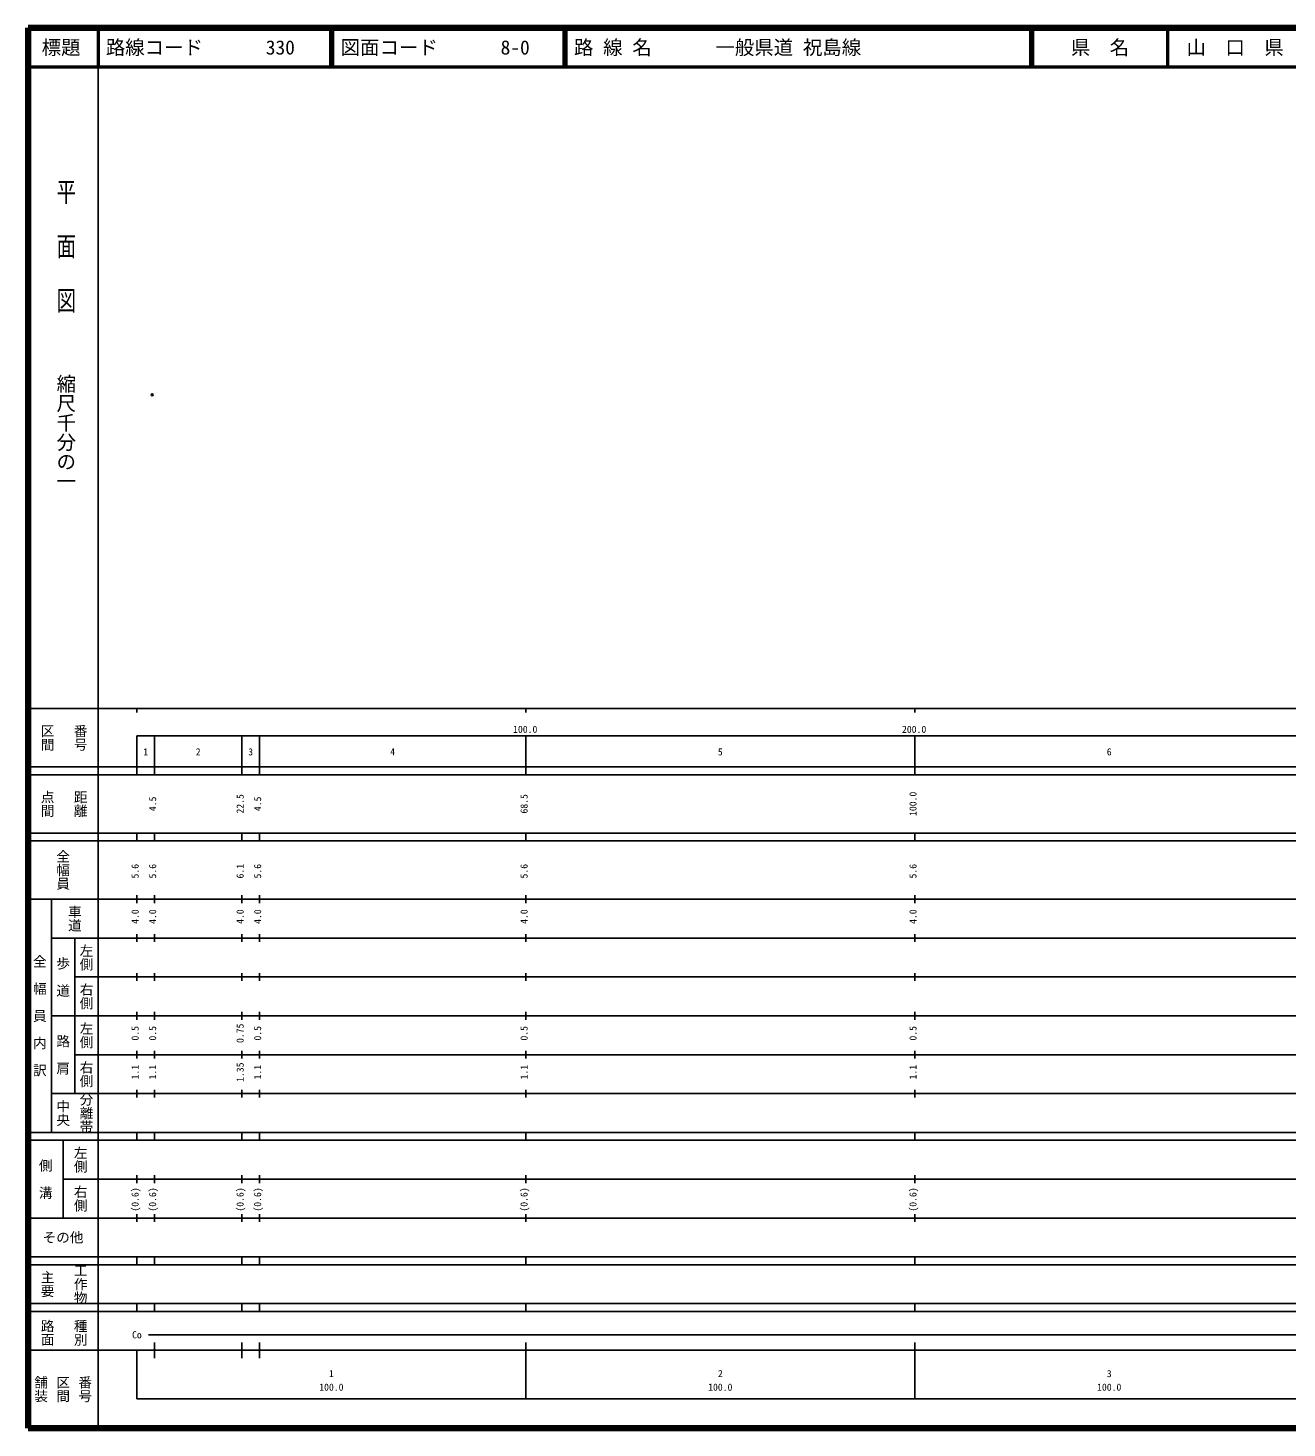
# Model space of a CAD drawing. Units: millimetres on the paper. Extents: x 40 to 680, y 20 to 380.
# Drawn here: x 40 to 363.7, y 20 to 380 of the extents above; entities that cross this region are included whole.
import ezdxf
from ezdxf.enums import TextEntityAlignment as Align

# ---------------------------------------------------------------- set-up
doc = ezdxf.new("R2010")
doc.units = ezdxf.units.MM
doc.header["$PDMODE"] = 32
doc.header["$PDSIZE"] = 0.5
doc.layers.add('M-OTRS', color=6, linetype='Continuous')
doc.layers.add('M-TTL-TXT', color=7, linetype='Continuous')
for name, color, linetype, lineweight in [('M-TTL', 2, 'Continuous', 140), ('M-TTL-BAND', 7, 'Continuous', 25), ('M-TTL-LINE', 7, 'Continuous', 50)]:
    doc.layers.add(name, color=color, linetype=linetype, lineweight=lineweight)
doc.styles.add('@ＭＳ ゴシック', font='')
doc.styles.add('ＭＳ ゴシック', font='')
doc.styles.get('@ＭＳ ゴシック').set_extended_font_data('@MS Gothic')
doc.styles.get('ＭＳ ゴシック').set_extended_font_data('MS Gothic')

msp = doc.modelspace()

# ---------------------------------------------------------------- linework, layer by layer
at = {"layer": 'M-OTRS'}
msp.add_point((71.939, 285.682), dxfattribs=at)
at = {"layer": 'M-TTL'}
for p, q in [((40, 380), (40, 20)), ((680, 380), (40, 380)), ((40, 20), (680, 20))]:
    msp.add_line(p, q, dxfattribs=at)
at = {"layer": 'M-TTL-BAND'}
for p, q in [((58, 370), (58, 20)), ((40, 205), (579, 205)), ((68, 205), (68, 204)), ((168, 205), (168, 204)), ((268, 205), (268, 204)), ((68, 198), (579, 198)), ((68, 198), (68, 188)), ((72.5, 188), (72.5, 198)), ((95, 188), (95, 198)), ((99.5, 188), (99.5, 198)), ((168, 188), (168, 198)), ((268, 188), (268, 198)), ((40, 190), (579, 190)), ((40, 188), (579, 188)), ((40, 173), (579, 173)), ((68, 171), (68, 173)), ((72.5, 171), (72.5, 173)), ((95, 171), (95, 173)), ((99.5, 171), (99.5, 173)), ((168, 171), (168, 173)), ((268, 171), (268, 173)), ((40, 171), (579, 171)), ((40, 156), (579, 156)), ((46, 96), (46, 156)), ((68, 155), (68, 157)), ((72.5, 155), (72.5, 157)), ((95, 155), (95, 157)), ((99.5, 155), (99.5, 157)), ((168, 155), (168, 157)), ((268, 155), (268, 157)), ((46, 146), (579, 146)), ((52, 146), (52, 106)), ((68, 145), (68, 147)), ((72.5, 145), (72.5, 147)), ((95, 145), (95, 147)), ((99.5, 145), (99.5, 147)), ((168, 145), (168, 147)), ((268, 145), (268, 147)), ((68, 135), (68, 137)), ((72.5, 135), (72.5, 137)), ((95, 135), (95, 137)), ((99.5, 135), (99.5, 137)), ((168, 135), (168, 137)), ((268, 135), (268, 137)), ((52, 136), (579, 136)), ((46, 126), (579, 126)), ((68, 125), (68, 127)), ((72.5, 125), (72.5, 127)), ((95, 125), (95, 127)), ((99.5, 125), (99.5, 127)), ((168, 125), (168, 127)), ((268, 125), (268, 127)), ((52, 116), (579, 116)), ((68, 115), (68, 117)), ((72.5, 115), (72.5, 117)), ((95, 115), (95, 117)), ((99.5, 115), (99.5, 117)), ((168, 115), (168, 117)), ((268, 115), (268, 117)), ((46, 106), (579, 106)), ((68, 105), (68, 107)), ((72.5, 105), (72.5, 107)), ((95, 105), (95, 107)), ((99.5, 105), (99.5, 107)), ((168, 105), (168, 107)), ((268, 105), (268, 107)), ((40, 96), (579, 96)), ((40, 94), (579, 94)), ((49, 94), (49, 74)), ((68, 94), (68, 96)), ((72.5, 94), (72.5, 96)), ((95, 94), (95, 96)), ((99.5, 94), (99.5, 96)), ((168, 94), (168, 96)), ((268, 94), (268, 96)), ((49, 84), (579, 84)), ((68, 83), (68, 85)), ((72.5, 83), (72.5, 85)), ((95, 83), (95, 85)), ((99.5, 83), (99.5, 85)), ((168, 83), (168, 85)), ((268, 83), (268, 85)), ((40, 74), (579, 74)), ((68, 73), (68, 75)), ((72.5, 73), (72.5, 75)), ((95, 73), (95, 75)), ((99.5, 73), (99.5, 75)), ((168, 73), (168, 75)), ((268, 73), (268, 75)), ((40, 64), (579, 64)), ((40, 62), (579, 62)), ((68, 62), (68, 64)), ((72.5, 62), (72.5, 64)), ((95, 62), (95, 64)), ((99.5, 62), (99.5, 64)), ((168, 62), (168, 64)), ((268, 62), (268, 64)), ((40, 52), (579, 52)), ((68, 50), (68, 52)), ((72.5, 50), (72.5, 52)), ((95, 50), (95, 52)), ((99.5, 50), (99.5, 52)), ((168, 50), (168, 52)), ((268, 50), (268, 52)), ((40, 50), (579, 50)), ((71, 44), (565, 44)), ((40, 40), (579, 40)), ((68, 40), (68, 27.5)), ((72.5, 38), (72.5, 42)), ((95, 38), (95, 42)), ((99.5, 38), (99.5, 42)), ((168, 27.5), (168, 42)), ((268, 27.5), (268, 42)), ((68, 27.5), (579, 27.5))]:
    msp.add_line(p, q, dxfattribs=at)
at = {"layer": 'M-TTL-LINE'}
for p, q in [((58, 380), (58, 370)), ((117.75, 380), (117.75, 370)), ((118.25, 380), (118.25, 370)), ((177.75, 380), (177.75, 370)), ((178.25, 380), (178.25, 370)), ((297.75, 380), (297.75, 370)), ((298.25, 380), (298.25, 370)), ((333, 380), (333, 370)), ((40, 370), (680, 370))]:
    msp.add_line(p, q, dxfattribs=at)

# ---------------------------------------------------------------- texts
at = {"layer": 'M-TTL-BAND', "style": '@ＭＳ ゴシック', "width": 1.4}
msp.add_text('平  面  図', height=3.666, rotation=270, dxfattribs=at).set_placement((49.777, 306.475), align=Align.MIDDLE_RIGHT)
at = {"layer": 'M-TTL-BAND', "style": '@ＭＳ ゴシック'}
msp.add_text('縮尺千分の一', height=3.666, rotation=270, dxfattribs=at).set_placement((49.777, 261.03), align=Align.MIDDLE_RIGHT)
for s, p in [('区間', (45, 197.5)), ('番号', (53.5, 197.5)), ('点間', (45, 180.5)), ('距離', (53.5, 180.5)), ('全幅員', (49, 163.5)), ('車道', (52, 151)), ('左側', (55, 141)), ('全\u3000幅\u3000員\u3000内\u3000訳', (43, 126)), ('歩\u3000道', (49, 136)), ('右側', (55, 131)), ('左側', (55, 121)), ('路\u3000肩', (49, 116)), ('右側', (55, 111)), ('分離帯', (55, 101)), ('中央', (49, 101)), ('左側', (53.5, 89)), ('側\u3000溝', (44.5, 84)), ('右側', (53.5, 79)), ('工作物', (53.5, 57)), ('主要', (45, 57)), ('路面', (45, 44.5)), ('種別', (53.5, 44.5)), ('舗装', (43.333, 30)), ('区間', (49, 30)), ('番号', (54.667, 30))]:
    msp.add_text(s, height=2.566, rotation=270, dxfattribs=at).set_placement(p, align=Align.MIDDLE_CENTER)
at = {"layer": 'M-TTL-BAND', "style": 'ＭＳ ゴシック'}
for s, p in [('100.0', (167.844, 198.195)), ('200.0', (267.844, 198.195)), ('1', (70.25, 192.405)), ('2', (83.75, 192.405)), ('3', (97.25, 192.405)), ('4', (133.75, 192.405)), ('5', (218, 192.405)), ('6', (318, 192.405)), ('Co', (68, 42.5)), ('1', (118, 32.523)), ('2', (218, 32.523)), ('3', (318, 32.523)), ('100.0', (118, 29.033)), ('100.0', (218, 29.033)), ('100.0', (318, 29.033))]:
    msp.add_text(s, height=1.833, dxfattribs=at).set_placement(p, align=Align.BOTTOM_CENTER)
for s, p in [('4.5', (73.5, 180.5)), ('22.5', (96, 180.5)), ('4.5', (100.5, 180.5)), ('68.5', (169, 180.5)), ('100.0', (269, 180.5)), ('5.6', (69, 163.174)), ('5.6', (73.5, 163.174)), ('6.1', (96, 163.174)), ('5.6', (100.5, 163.174)), ('5.6', (169, 163.174)), ('5.6', (269, 163.174)), ('4.0', (69, 151.5)), ('4.0', (73.5, 151.5)), ('4.0', (96, 151.5)), ('4.0', (100.5, 151.5)), ('4.0', (169, 151.5)), ('4.0', (269, 151.5)), ('0.5', (69, 121.5)), ('0.5', (73.5, 121.5)), ('0.75', (96, 121.5)), ('0.5', (100.5, 121.5)), ('0.5', (169, 121.5)), ('0.5', (269, 121.5)), ('1.1', (69, 111.5)), ('1.1', (73.5, 111.5)), ('1.35', (96, 111.5)), ('1.1', (100.5, 111.5)), ('1.1', (169, 111.5)), ('1.1', (269, 111.5)), ('(0.6)', (69, 78.764)), ('(0.6)', (73.5, 78.764)), ('(0.6)', (96, 78.764)), ('(0.6)', (100.5, 78.764)), ('(0.6)', (169, 78.764)), ('(0.6)', (269, 78.764))]:
    msp.add_text(s, height=1.833, rotation=90, dxfattribs=at).set_placement(p, align=Align.BOTTOM_CENTER)
msp.add_text('その他', height=2.566, dxfattribs=at).set_placement((49, 69), align=Align.MIDDLE_CENTER)
at = {"layer": 'M-TTL-TXT', "style": 'ＭＳ ゴシック'}
for s, p in [('標題', (48.5, 375)), ('県\u3000名', (315.625, 375)), ('山\u3000口\u3000県', (350.375, 375))]:
    msp.add_text(s, height=3.666, dxfattribs=at).set_placement(p, align=Align.MIDDLE_CENTER)
for s, p in [('路線コード', (60, 375)), ('330', (101.142, 375)), ('図面コード', (120.38, 375)), ('8-0', (161.521, 375)), ('路 線 名', (180.38, 375)), ('一般県道 祝島線', (216.734, 375))]:
    msp.add_text(s, height=3.666, dxfattribs=at).set_placement(p, align=Align.MIDDLE_LEFT)

doc.saveas('drawing.dxf')
